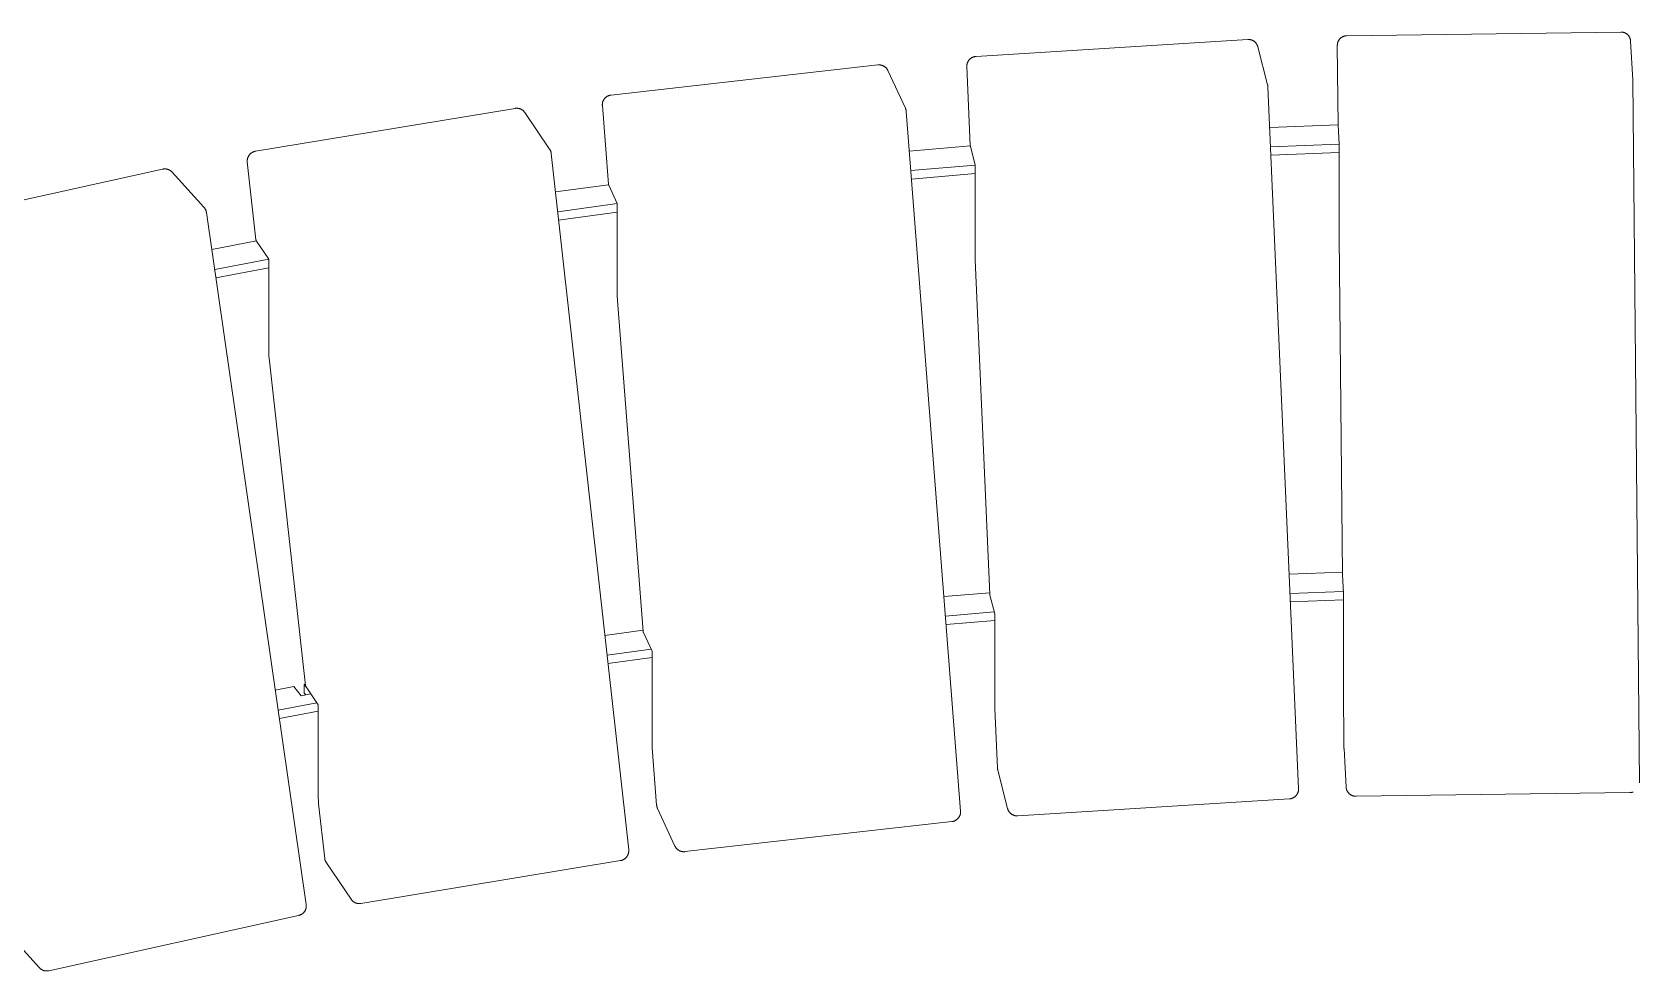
# Model space of a CAD drawing. Header units: inches. Extents: x -11 to 189, y -7 to 133.
# Drawn here: x 132.21 to 151.31, y 62.11 to 73.32 of the extents above; entities that cross this region are included whole.
import ezdxf

# ---------------------------------------------------------------- set-up
doc = ezdxf.new("R2010")
doc.units = ezdxf.units.IN
doc.layers.add('ZANO_R', color=7, linetype='Continuous', lineweight=0)

msp = doc.modelspace()

# ---------------------------------------------------------------- linework, layer by layer
at = {"layer": 'ZANO_R'}
for p, q in [((143.47206, 73.02621), (146.71259, 73.22868)), ((146.71259, 73.22868), (146.71662, 73.22886)), ((146.71662, 73.22886), (146.72065, 73.2289)), ((146.72065, 73.2289), (146.72468, 73.2288)), ((146.72468, 73.2288), (146.7287, 73.22857)), ((146.7287, 73.22857), (146.73272, 73.22819)), ((146.73272, 73.22819), (146.73671, 73.22768)), ((146.73671, 73.22768), (146.74069, 73.22703)), ((146.74069, 73.22703), (146.74464, 73.22624)), ((146.74464, 73.22624), (146.74857, 73.22532)), ((146.74857, 73.22532), (146.75245, 73.22426)), ((146.75245, 73.22426), (146.7563, 73.22307)), ((146.7563, 73.22307), (146.76011, 73.22174)), ((146.76011, 73.22174), (146.76387, 73.22029)), ((146.76387, 73.22029), (146.76757, 73.2187)), ((146.76757, 73.2187), (146.77122, 73.21699)), ((146.77122, 73.21699), (146.77481, 73.21516)), ((146.77481, 73.21516), (146.77833, 73.2132)), ((146.77833, 73.2132), (146.78179, 73.21112)), ((146.78179, 73.21112), (146.78516, 73.20892)), ((146.78516, 73.20892), (146.78846, 73.20661)), ((146.78846, 73.20661), (146.79168, 73.20418)), ((146.79168, 73.20418), (146.79481, 73.20164)), ((146.79481, 73.20164), (146.79786, 73.199)), ((146.79786, 73.199), (146.80081, 73.19626)), ((146.80081, 73.19626), (146.80366, 73.19341)), ((146.80366, 73.19341), (146.80642, 73.19047)), ((146.80642, 73.19047), (146.80907, 73.18743)), ((146.80907, 73.18743), (146.81161, 73.18431)), ((146.81161, 73.18431), (146.81404, 73.18109)), ((146.81404, 73.18109), (146.81637, 73.1778)), ((146.81637, 73.1778), (146.81857, 73.17443)), ((146.81857, 73.17443), (146.82066, 73.17098)), ((146.82066, 73.17098), (146.82263, 73.16746)), ((146.82263, 73.16746), (146.82448, 73.16388)), ((146.82448, 73.16388), (146.8262, 73.16024)), ((146.8262, 73.16024), (146.82779, 73.15654)), ((146.82779, 73.15654), (146.82926, 73.15278)), ((146.82926, 73.15278), (146.83059, 73.14898)), ((146.83059, 73.14898), (146.8318, 73.14513)), ((146.8318, 73.14513), (146.83286, 73.14125)), ((146.83286, 73.14125), (146.94983, 72.68549)), ((147.78124, 73.15578), (147.78127, 73.15984)), ((147.79023, 72.20811), (147.78124, 73.15578)), ((147.78127, 73.15984), (147.78145, 73.1639)), ((147.78145, 73.1639), (147.78176, 73.16795)), ((147.78176, 73.16795), (147.78222, 73.17199)), ((147.78222, 73.17199), (147.78281, 73.176)), ((147.78281, 73.176), (147.78355, 73.18)), ((147.78355, 73.18), (147.78442, 73.18396)), ((147.78442, 73.18396), (147.78543, 73.1879)), ((147.78543, 73.1879), (147.78658, 73.19179)), ((147.78658, 73.19179), (147.78786, 73.19565)), ((147.78786, 73.19565), (147.78928, 73.19945)), ((147.78928, 73.19945), (147.79083, 73.20321)), ((147.79083, 73.20321), (147.7925, 73.20691)), ((147.7925, 73.20691), (147.79431, 73.21055)), ((147.79431, 73.21055), (147.79624, 73.21412)), ((147.79624, 73.21412), (147.79829, 73.21762)), ((147.79829, 73.21762), (147.80047, 73.22105)), ((147.80047, 73.22105), (147.80276, 73.22441)), ((147.80276, 73.22441), (147.80517, 73.22768)), ((147.80517, 73.22768), (147.80769, 73.23086)), ((147.80769, 73.23086), (147.81032, 73.23396)), ((147.81032, 73.23396), (147.81306, 73.23696)), ((147.81306, 73.23696), (147.81589, 73.23986)), ((147.81589, 73.23986), (147.81883, 73.24267)), ((147.81883, 73.24267), (147.82187, 73.24537)), ((147.82187, 73.24537), (147.82499, 73.24796)), ((147.82499, 73.24796), (147.82821, 73.25044)), ((147.82821, 73.25044), (147.83151, 73.25281)), ((147.83151, 73.25281), (147.83488, 73.25507)), ((147.83488, 73.25507), (147.83834, 73.2572)), ((147.83834, 73.2572), (147.84187, 73.25921)), ((147.84187, 73.25921), (147.84546, 73.2611)), ((147.84546, 73.2611), (147.84912, 73.26286)), ((147.84912, 73.26286), (147.85284, 73.2645)), ((147.85284, 73.2645), (147.85662, 73.266)), ((147.85662, 73.266), (147.86044, 73.26737)), ((147.86044, 73.26737), (147.86431, 73.26861)), ((147.86431, 73.26861), (147.86822, 73.26971)), ((147.86822, 73.26971), (147.87216, 73.27067)), ((147.87216, 73.27067), (147.87614, 73.2715)), ((147.87614, 73.2715), (147.88014, 73.27219)), ((147.88014, 73.27219), (147.88417, 73.27274)), ((147.88417, 73.27274), (147.88821, 73.27314)), ((147.88821, 73.27314), (147.89226, 73.27341)), ((147.89226, 73.27341), (147.89632, 73.27354)), ((147.89632, 73.27354), (151.16151, 73.31761)), ((151.16151, 73.31761), (151.16557, 73.31759)), ((151.16557, 73.31759), (151.16962, 73.31743)), ((151.16962, 73.31743), (151.17366, 73.31714)), ((151.17366, 73.31714), (151.17769, 73.3167)), ((151.17769, 73.3167), (151.1817, 73.31612)), ((151.1817, 73.31612), (151.18569, 73.31541)), ((151.18569, 73.31541), (151.18965, 73.31455)), ((151.18965, 73.31455), (151.19358, 73.31356)), ((151.19358, 73.31356), (151.19748, 73.31243)), ((151.19748, 73.31243), (151.20133, 73.31117)), ((151.20133, 73.31117), (151.20513, 73.30978)), ((151.20513, 73.30978), (151.20889, 73.30825)), ((151.20889, 73.30825), (151.21259, 73.30659)), ((151.21259, 73.30659), (151.21623, 73.30481)), ((151.21623, 73.30481), (151.2198, 73.3029)), ((151.2198, 73.3029), (151.22331, 73.30087)), ((151.22331, 73.30087), (151.22675, 73.29872)), ((151.22675, 73.29872), (151.2301, 73.29645)), ((151.2301, 73.29645), (151.23338, 73.29406)), ((151.23338, 73.29406), (151.23657, 73.29156)), ((151.23657, 73.29156), (151.23968, 73.28895)), ((151.23968, 73.28895), (151.24269, 73.28624)), ((151.24269, 73.28624), (151.2456, 73.28342)), ((151.2456, 73.28342), (151.24842, 73.28051)), ((151.24842, 73.28051), (151.25113, 73.27749)), ((151.25113, 73.27749), (151.25373, 73.27439)), ((151.25373, 73.27439), (151.25623, 73.2712)), ((151.25623, 73.2712), (151.25861, 73.26792)), ((151.25861, 73.26792), (151.26088, 73.26456)), ((151.26088, 73.26456), (151.26303, 73.26112)), ((151.26303, 73.26112), (151.26506, 73.25761)), ((151.26506, 73.25761), (151.26697, 73.25404)), ((151.26697, 73.25404), (151.26875, 73.2504)), ((151.26875, 73.2504), (151.2704, 73.2467)), ((151.2704, 73.2467), (151.27193, 73.24294)), ((151.27193, 73.24294), (151.27332, 73.23913)), ((151.27332, 73.23913), (151.27458, 73.23528)), ((151.27458, 73.23528), (151.27571, 73.23139)), ((151.27571, 73.23139), (151.2767, 73.22746)), ((151.2767, 73.22746), (151.27755, 73.22349)), ((151.27755, 73.22349), (151.27826, 73.2195)), ((151.27826, 73.2195), (151.27884, 73.21549)), ((151.27884, 73.21549), (151.27927, 73.21146)), ((151.27927, 73.21146), (151.27957, 73.20742)), ((151.27957, 73.20742), (151.30503, 72.74819)), ((143.3668, 72.94053), (143.36793, 72.9444)), ((143.36793, 72.9444), (143.36919, 72.94822)), ((143.36919, 72.94822), (143.37058, 72.95199)), ((143.37058, 72.95199), (143.3721, 72.95572)), ((143.3721, 72.95572), (143.37375, 72.95939)), ((143.37375, 72.95939), (143.37552, 72.963)), ((143.37552, 72.963), (143.37742, 72.96655)), ((143.37742, 72.96655), (143.37944, 72.97003)), ((143.37944, 72.97003), (143.38157, 72.97344)), ((143.38157, 72.97344), (143.38383, 72.97677)), ((143.38383, 72.97677), (143.38619, 72.98002)), ((143.38619, 72.98002), (143.38867, 72.98319)), ((143.38867, 72.98319), (143.39126, 72.98628)), ((143.39126, 72.98628), (143.39395, 72.98927)), ((143.39395, 72.98927), (143.39674, 72.99216)), ((143.39674, 72.99216), (143.39963, 72.99496)), ((143.39963, 72.99496), (143.40261, 72.99766)), ((143.40261, 72.99766), (143.40569, 73.00025)), ((143.40569, 73.00025), (143.40885, 73.00274)), ((143.40885, 73.00274), (143.4121, 73.00511)), ((143.4121, 73.00511), (143.41543, 73.00738)), ((143.41543, 73.00738), (143.41883, 73.00952)), ((143.41883, 73.00952), (143.42231, 73.01155)), ((143.42231, 73.01155), (143.42585, 73.01345)), ((143.42585, 73.01345), (143.42946, 73.01524)), ((143.42946, 73.01524), (143.43312, 73.01689)), ((143.43312, 73.01689), (143.43684, 73.01842)), ((143.43684, 73.01842), (143.44061, 73.01982)), ((143.44061, 73.01982), (143.44443, 73.02109)), ((143.44443, 73.02109), (143.44829, 73.02223)), ((143.44829, 73.02223), (143.45219, 73.02323)), ((143.45219, 73.02323), (143.45612, 73.0241)), ((143.45612, 73.0241), (143.46007, 73.02484)), ((143.46007, 73.02484), (143.46405, 73.02543)), ((143.46405, 73.02543), (143.46805, 73.02589)), ((143.46805, 73.02589), (143.47206, 73.02621)), ((139.11848, 72.56516), (142.30287, 72.92405)), ((142.30287, 72.92405), (142.3069, 72.92444)), ((142.3069, 72.92444), (142.31095, 72.92468)), ((142.31095, 72.92468), (142.31499, 72.92478)), ((142.31499, 72.92478), (142.31904, 72.92475)), ((142.31904, 72.92475), (142.32309, 72.92457)), ((142.32309, 72.92457), (142.32712, 72.92425)), ((142.32712, 72.92425), (142.33114, 72.92379)), ((142.33114, 72.92379), (142.33515, 72.9232)), ((142.33515, 72.9232), (142.33913, 72.92246)), ((142.33913, 72.92246), (142.34308, 72.92159)), ((142.34308, 72.92159), (142.347, 72.92058)), ((142.347, 72.92058), (142.35089, 72.91943)), ((142.35089, 72.91943), (142.35473, 72.91815)), ((142.35473, 72.91815), (142.35852, 72.91674)), ((142.35852, 72.91674), (142.36227, 72.91519)), ((142.36227, 72.91519), (142.36595, 72.91352)), ((142.36595, 72.91352), (142.36958, 72.91172)), ((142.36958, 72.91172), (142.37314, 72.9098)), ((142.37314, 72.9098), (142.37664, 72.90775)), ((142.37664, 72.90775), (142.38006, 72.90559)), ((142.38006, 72.90559), (142.3834, 72.9033)), ((142.3834, 72.9033), (142.38666, 72.90091)), ((142.38666, 72.90091), (142.38984, 72.8984)), ((142.38984, 72.8984), (142.39293, 72.89578)), ((142.39293, 72.89578), (142.39592, 72.89305)), ((142.39592, 72.89305), (142.39882, 72.89023)), ((142.39882, 72.89023), (142.40162, 72.8873)), ((142.40162, 72.8873), (142.40431, 72.88428)), ((142.40431, 72.88428), (142.4069, 72.88117)), ((142.4069, 72.88117), (142.40938, 72.87797)), ((142.40938, 72.87797), (142.41175, 72.87468)), ((142.41175, 72.87468), (142.414, 72.87132)), ((142.414, 72.87132), (142.41613, 72.86788)), ((142.41613, 72.86788), (142.41815, 72.86436)), ((142.41815, 72.86436), (142.42004, 72.86078)), ((142.42004, 72.86078), (142.4218, 72.85714)), ((142.4218, 72.85714), (142.62914, 72.40928)), ((143.36268, 72.90872), (143.36271, 72.91274)), ((143.36279, 72.90469), (143.36268, 72.90872)), ((143.36271, 72.91274), (143.36288, 72.91676)), ((143.40392, 71.96187), (143.36279, 72.90469)), ((143.36288, 72.91676), (143.36319, 72.92077)), ((143.36319, 72.92077), (143.36364, 72.92477)), ((143.36364, 72.92477), (143.36423, 72.92875)), ((143.36423, 72.92875), (143.36495, 72.93271)), ((143.36495, 72.93271), (143.36581, 72.93664)), ((143.36581, 72.93664), (143.3668, 72.94053)), ((139.09142, 72.55877), (139.09518, 72.56008)), ((139.09518, 72.56008), (139.09898, 72.56125)), ((139.09898, 72.56125), (139.10282, 72.5623)), ((139.10282, 72.5623), (139.1067, 72.56321)), ((139.1067, 72.56321), (139.1106, 72.564)), ((139.1106, 72.564), (139.11453, 72.56464)), ((139.11453, 72.56464), (139.11848, 72.56516)), ((146.94983, 72.68549), (146.95077, 72.68156)), ((146.95077, 72.68156), (146.95157, 72.6776)), ((146.95157, 72.6776), (146.95223, 72.67362)), ((146.95223, 72.67362), (146.95275, 72.66962)), ((146.95275, 72.66962), (146.95314, 72.6656)), ((146.95314, 72.6656), (146.95338, 72.66157)), ((146.95338, 72.66157), (147.31865, 64.29007)), ((151.30503, 72.74819), (151.30514, 72.74552)), ((151.30514, 72.74552), (151.3052, 72.74284)), ((151.3052, 72.74284), (151.38471, 64.36051)), ((134.87775, 71.89482), (137.97507, 72.40666)), ((137.97507, 72.40666), (137.97905, 72.40725)), ((137.97905, 72.40725), (137.98304, 72.4077)), ((137.98304, 72.4077), (137.98706, 72.40801)), ((137.98706, 72.40801), (137.99108, 72.40818)), ((137.99108, 72.40818), (137.9951, 72.40822)), ((137.9951, 72.40822), (137.99912, 72.40811)), ((137.99912, 72.40811), (138.00314, 72.40787)), ((138.00314, 72.40787), (138.00714, 72.40749)), ((138.00714, 72.40749), (138.01113, 72.40697)), ((138.01113, 72.40697), (138.0151, 72.40631)), ((138.0151, 72.40631), (138.01905, 72.40552)), ((138.01905, 72.40552), (138.02296, 72.40459)), ((138.02296, 72.40459), (138.02684, 72.40353)), ((138.02684, 72.40353), (138.03068, 72.40233)), ((138.03068, 72.40233), (138.03448, 72.40101)), ((138.03448, 72.40101), (138.03823, 72.39955)), ((138.03823, 72.39955), (138.04193, 72.39796)), ((138.04193, 72.39796), (138.04557, 72.39625)), ((138.04557, 72.39625), (138.04915, 72.39441)), ((138.04915, 72.39441), (138.05266, 72.39245)), ((138.05266, 72.39245), (138.05611, 72.39037)), ((138.05611, 72.39037), (138.05948, 72.38817)), ((138.05948, 72.38817), (138.06277, 72.38586)), ((138.06277, 72.38586), (138.06598, 72.38344)), ((138.06598, 72.38344), (138.06911, 72.3809)), ((138.06911, 72.3809), (138.07214, 72.37826)), ((138.07214, 72.37826), (138.07508, 72.37552)), ((138.07508, 72.37552), (138.07793, 72.37268)), ((138.07793, 72.37268), (138.08068, 72.36974)), ((138.08068, 72.36974), (138.08332, 72.3667)), ((139.01489, 72.44817), (139.01492, 72.45215)), ((139.015, 72.44419), (139.01489, 72.44817)), ((139.01492, 72.45215), (139.01509, 72.45613)), ((139.01524, 72.44021), (139.015, 72.44419)), ((139.01509, 72.45613), (139.01539, 72.4601)), ((139.08788, 71.50374), (139.01524, 72.44021)), ((139.01539, 72.4601), (139.01583, 72.46405)), ((139.01583, 72.46405), (139.01641, 72.46799)), ((139.01641, 72.46799), (139.01711, 72.47191)), ((139.01711, 72.47191), (139.01795, 72.4758)), ((139.01795, 72.4758), (139.01893, 72.47967)), ((139.01893, 72.47967), (139.02003, 72.48349)), ((139.02003, 72.48349), (139.02126, 72.48728)), ((139.02126, 72.48728), (139.02263, 72.49102)), ((139.02263, 72.49102), (139.02412, 72.49471)), ((139.02412, 72.49471), (139.02573, 72.49835)), ((139.02573, 72.49835), (139.02747, 72.50193)), ((139.02747, 72.50193), (139.02933, 72.50545)), ((139.02933, 72.50545), (139.03131, 72.50891)), ((139.03131, 72.50891), (139.0334, 72.51229)), ((139.0334, 72.51229), (139.03561, 72.51561)), ((139.03561, 72.51561), (139.03793, 72.51884)), ((139.03793, 72.51884), (139.04036, 72.522)), ((139.04036, 72.522), (139.0429, 72.52507)), ((139.0429, 72.52507), (139.04554, 72.52805)), ((139.04554, 72.52805), (139.04828, 72.53094)), ((139.04828, 72.53094), (139.05111, 72.53373)), ((139.05111, 72.53373), (139.05404, 72.53643)), ((139.05404, 72.53643), (139.05706, 72.53902)), ((139.05706, 72.53902), (139.06017, 72.54151)), ((139.06017, 72.54151), (139.06336, 72.54389)), ((139.06336, 72.54389), (139.06663, 72.54616)), ((139.06663, 72.54616), (139.06998, 72.54832)), ((139.06998, 72.54832), (139.0734, 72.55037)), ((139.0734, 72.55037), (139.07688, 72.55229)), ((139.07688, 72.55229), (139.08043, 72.5541)), ((139.08043, 72.5541), (139.08404, 72.55578)), ((139.08404, 72.55578), (139.0877, 72.55734)), ((139.0877, 72.55734), (139.09142, 72.55877)), ((142.62914, 72.40928), (142.63067, 72.40583)), ((142.63067, 72.40583), (142.63209, 72.40232)), ((142.63209, 72.40232), (142.6334, 72.39878)), ((142.6334, 72.39878), (142.63459, 72.39519)), ((142.63459, 72.39519), (142.63566, 72.39157)), ((142.63566, 72.39157), (142.63661, 72.38792)), ((142.63661, 72.38792), (142.63745, 72.38424)), ((142.63745, 72.38424), (142.63816, 72.38053)), ((142.63816, 72.38053), (142.63876, 72.3768)), ((142.63876, 72.3768), (142.63924, 72.37305)), ((142.63924, 72.37305), (142.63959, 72.36929)), ((142.63959, 72.36929), (143.28706, 64.02245)), ((138.08332, 72.3667), (138.08586, 72.36358)), ((138.08586, 72.36358), (138.08829, 72.36037)), ((138.08829, 72.36037), (138.09061, 72.35708)), ((138.09061, 72.35708), (138.3863, 71.92147)), ((146.9744, 72.18004), (147.79021, 72.2105)), ((147.79023, 72.20811), (147.79028, 72.20663)), ((147.80283, 71.98017), (147.79028, 72.20663)), ((146.97915, 72.07107), (146.97947, 72.07047)), ((146.97947, 72.07047), (146.97977, 72.06986)), ((146.97977, 72.06986), (146.98004, 72.06924)), ((146.98017, 72.05427), (146.97991, 72.05367)), ((146.98004, 72.06924), (146.9803, 72.06861)), ((146.9804, 72.05488), (146.98017, 72.05427)), ((146.9803, 72.06861), (146.98053, 72.06797)), ((146.98062, 72.05549), (146.9804, 72.05488)), ((146.98053, 72.06797), (146.98074, 72.06732)), ((146.98081, 72.05612), (146.98062, 72.05549)), ((146.98074, 72.06732), (146.98093, 72.06667)), ((146.98099, 72.05675), (146.98081, 72.05612)), ((146.98093, 72.06667), (146.9811, 72.06601)), ((146.98114, 72.05738), (146.98099, 72.05675)), ((146.9811, 72.06601), (146.98124, 72.06534)), ((146.98128, 72.05802), (146.98114, 72.05738)), ((146.98124, 72.06534), (146.98136, 72.06467)), ((146.98139, 72.05866), (146.98128, 72.05802)), ((146.98136, 72.06467), (146.98146, 72.064)), ((146.98148, 72.05931), (146.98139, 72.05866)), ((146.98146, 72.064), (146.98153, 72.06332)), ((146.98155, 72.05996), (146.98148, 72.05931)), ((146.98153, 72.06332), (146.98159, 72.06265)), ((146.9816, 72.06061), (146.98155, 72.05996)), ((146.98159, 72.06265), (146.98161, 72.06197)), ((146.98162, 72.06129), (146.9816, 72.06061)), ((146.98161, 72.06197), (146.98162, 72.06129)), ((134.78111, 71.79494), (134.78171, 71.79892)), ((134.78171, 71.79892), (134.78244, 71.80288)), ((134.78244, 71.80288), (134.7833, 71.80681)), ((134.7833, 71.80681), (134.7843, 71.8107)), ((134.7843, 71.8107), (134.78544, 71.81456)), ((134.78544, 71.81456), (134.78671, 71.81838)), ((134.78671, 71.81838), (134.78811, 71.82215)), ((134.78811, 71.82215), (134.78963, 71.82588)), ((134.78963, 71.82588), (134.79129, 71.82954)), ((134.79129, 71.82954), (134.79307, 71.83315)), ((134.79307, 71.83315), (134.79497, 71.8367)), ((134.79497, 71.8367), (134.797, 71.84017)), ((134.797, 71.84017), (134.79914, 71.84358)), ((134.79914, 71.84358), (134.8014, 71.84691)), ((134.8014, 71.84691), (134.80378, 71.85016)), ((134.80378, 71.85016), (134.80626, 71.85332)), ((134.80626, 71.85332), (134.80885, 71.8564)), ((134.80885, 71.8564), (134.81155, 71.85939)), ((134.81155, 71.85939), (134.81435, 71.86228)), ((134.81435, 71.86228), (134.81724, 71.86507)), ((134.81724, 71.86507), (134.82023, 71.86776)), ((134.82023, 71.86776), (134.82332, 71.87035)), ((134.82332, 71.87035), (134.82648, 71.87283)), ((134.82648, 71.87283), (134.82974, 71.8752)), ((134.82974, 71.8752), (134.83307, 71.87745)), ((134.83307, 71.87745), (134.83648, 71.87959)), ((134.83648, 71.87959), (134.83996, 71.88161)), ((134.83996, 71.88161), (134.8435, 71.88351)), ((134.8435, 71.88351), (134.84712, 71.88529)), ((134.84712, 71.88529), (134.85079, 71.88694)), ((134.85079, 71.88694), (134.85451, 71.88846)), ((134.85451, 71.88846), (134.85828, 71.88985)), ((134.85828, 71.88985), (134.86211, 71.89111)), ((134.86211, 71.89111), (134.86597, 71.89224)), ((134.86597, 71.89224), (134.86987, 71.89324)), ((134.86987, 71.89324), (134.8738, 71.8941)), ((134.8738, 71.8941), (134.87775, 71.89482)), ((138.38631, 71.92147), (138.38852, 71.91808)), ((138.38852, 71.91808), (138.39062, 71.91462)), ((138.39062, 71.91462), (138.39259, 71.91109)), ((138.39259, 71.91109), (138.39444, 71.90749)), ((138.39444, 71.90749), (138.39616, 71.90383)), ((138.39616, 71.90383), (138.39776, 71.90011)), ((138.39776, 71.90011), (138.39923, 71.89634)), ((138.39923, 71.89634), (138.40056, 71.89252)), ((138.40056, 71.89252), (138.40176, 71.88865)), ((138.40176, 71.88865), (138.40283, 71.88475)), ((138.40283, 71.88475), (138.40376, 71.88081)), ((138.40376, 71.88081), (138.40456, 71.87684)), ((138.40456, 71.87684), (138.40521, 71.87285)), ((138.40521, 71.87285), (138.40573, 71.86884)), ((138.40573, 71.86884), (139.32912, 63.56024)), ((142.67629, 71.89609), (143.40418, 71.95895)), ((143.40392, 71.96187), (143.40399, 71.96073)), ((143.40399, 71.96073), (143.4041, 71.95959)), ((143.4041, 71.95959), (143.40425, 71.95845)), ((143.40425, 71.95845), (143.40444, 71.95732)), ((143.40444, 71.95732), (143.40467, 71.9562)), ((143.40467, 71.9562), (143.40494, 71.95509)), ((143.46262, 71.73034), (143.40494, 71.95509)), ((146.98446, 71.94939), (147.80283, 71.98017)), ((147.80283, 71.8787), (146.98888, 71.84811)), ((147.80283, 70.88293), (147.80283, 71.98017)), ((130.79095, 71.02167), (133.77108, 71.68147)), ((133.77108, 71.68147), (133.77496, 71.68226)), ((133.77496, 71.68226), (133.77886, 71.68292)), ((133.77886, 71.68292), (133.78278, 71.68344)), ((133.78278, 71.68344), (133.78671, 71.68383)), ((133.78671, 71.68383), (133.79065, 71.68409)), ((133.79065, 71.68409), (133.79461, 71.68422)), ((133.79461, 71.68422), (133.79856, 71.68421)), ((133.79856, 71.68421), (133.80251, 71.68406)), ((133.80251, 71.68406), (133.80646, 71.68379)), ((133.80646, 71.68379), (133.81039, 71.68338)), ((133.81039, 71.68338), (133.8143, 71.68283)), ((133.8143, 71.68283), (133.8182, 71.68216)), ((133.8182, 71.68216), (133.82207, 71.68135)), ((133.82207, 71.68135), (133.82591, 71.68041)), ((133.82591, 71.68041), (133.82972, 71.67934)), ((133.82972, 71.67934), (133.83348, 71.67815)), ((133.83348, 71.67815), (133.83721, 71.67682)), ((133.83721, 71.67682), (133.84089, 71.67537)), ((133.84089, 71.67537), (133.84452, 71.6738)), ((133.84452, 71.6738), (133.84809, 71.67211)), ((133.84809, 71.67211), (133.8516, 71.67029)), ((133.8516, 71.67029), (133.85505, 71.66836)), ((133.85505, 71.66836), (133.85843, 71.66631)), ((133.85843, 71.66631), (133.86174, 71.66415)), ((133.86174, 71.66415), (133.86498, 71.66187)), ((133.86498, 71.66187), (133.86813, 71.65949)), ((133.86813, 71.65949), (133.87121, 71.65701)), ((133.87121, 71.65701), (133.87419, 71.65442)), ((133.87419, 71.65442), (133.87709, 71.65173)), ((133.87709, 71.65173), (133.8799, 71.64894)), ((133.8799, 71.64894), (133.88261, 71.64606)), ((133.88261, 71.64606), (134.26379, 71.22693)), ((134.78012, 71.77889), (134.78016, 71.78291)), ((134.78022, 71.77487), (134.78012, 71.77889)), ((134.78016, 71.78291), (134.78034, 71.78693)), ((134.78046, 71.77085), (134.78022, 71.77487)), ((134.78034, 71.78693), (134.78066, 71.79094)), ((134.78083, 71.76684), (134.78046, 71.77085)), ((134.78066, 71.79094), (134.78111, 71.79494)), ((134.88404, 70.83816), (134.78083, 71.76684)), ((142.69433, 71.66361), (143.46262, 71.73034)), ((143.46262, 71.62887), (142.70214, 71.56286)), ((143.46262, 70.6331), (143.46262, 71.73034)), ((138.45685, 71.40883), (139.08957, 71.49555)), ((139.08788, 71.50374), (139.08799, 71.50261)), ((139.08799, 71.50261), (139.08814, 71.50149)), ((139.08814, 71.50149), (139.08833, 71.50037)), ((139.08833, 71.50037), (139.08855, 71.49926)), ((139.08855, 71.49926), (139.08881, 71.49815)), ((139.08881, 71.49815), (139.0891, 71.49705)), ((139.0891, 71.49705), (139.08943, 71.49597)), ((139.08943, 71.49597), (139.0898, 71.49489)), ((139.0898, 71.49489), (139.09019, 71.49383)), ((139.09019, 71.49383), (139.09063, 71.49278)), ((139.09063, 71.49278), (139.0911, 71.49175)), ((139.19334, 71.27089), (139.0911, 71.49175)), ((134.26379, 71.22693), (134.26634, 71.22403)), ((134.26634, 71.22403), (134.26878, 71.22106)), ((138.48306, 71.17301), (139.19334, 71.27089)), ((139.19334, 70.17365), (139.19334, 71.27086)), ((134.26878, 71.22106), (134.27113, 71.218)), ((134.27113, 71.218), (134.27338, 71.21487)), ((134.27338, 71.21487), (134.27552, 71.21166)), ((134.27552, 71.21166), (134.27756, 71.20839)), ((134.27756, 71.20839), (134.27949, 71.20505)), ((134.27949, 71.20505), (134.2813, 71.20165)), ((134.2813, 71.20165), (134.283, 71.19819)), ((134.283, 71.19819), (134.28459, 71.19468)), ((134.28459, 71.19468), (134.28606, 71.19111)), ((134.28606, 71.19111), (134.28741, 71.1875)), ((134.28741, 71.1875), (134.28864, 71.18385)), ((134.28864, 71.18385), (134.28975, 71.18016)), ((134.28975, 71.18016), (134.29073, 71.17643)), ((134.29073, 71.17643), (134.2916, 71.17267)), ((134.2916, 71.17267), (134.29234, 71.16889)), ((134.29234, 71.16889), (134.29295, 71.16508)), ((134.29295, 71.16508), (135.48328, 62.90795)), ((139.19334, 71.16942), (138.49416, 71.07312)), ((147.80283, 70.88293), (147.80287, 70.87577)), ((147.84109, 66.84556), (147.80287, 70.87577)), ((134.35661, 70.72347), (134.88839, 70.82482)), ((134.88404, 70.83816), (134.88423, 70.83685)), ((134.88423, 70.83685), (134.88447, 70.83555)), ((134.88447, 70.83555), (134.88475, 70.83427)), ((134.88475, 70.83427), (134.88507, 70.83299)), ((134.88507, 70.83299), (134.88544, 70.83172)), ((134.88544, 70.83172), (134.88585, 70.83047)), ((134.88585, 70.83047), (134.88631, 70.82923)), ((134.88631, 70.82923), (134.88681, 70.82801)), ((134.88681, 70.82801), (134.88735, 70.8268)), ((134.88735, 70.8268), (134.88793, 70.82562)), ((134.88793, 70.82562), (134.88855, 70.82446)), ((134.88855, 70.82446), (134.88922, 70.82332)), ((134.88922, 70.82332), (134.88992, 70.8222)), ((134.88992, 70.8222), (134.89066, 70.82111)), ((135.03648, 70.60629), (134.89066, 70.82111)), ((134.39133, 70.48266), (135.03648, 70.60629)), ((135.03648, 70.50482), (134.40555, 70.38397)), ((135.03648, 69.50905), (135.03648, 70.60627)), ((143.46262, 70.6331), (143.4628, 70.61667)), ((143.4628, 70.61667), (143.46333, 70.60025)), ((143.6376, 66.60625), (143.46333, 70.60025)), ((139.19334, 70.17365), (139.19358, 70.15427)), ((139.19358, 70.15427), (139.19432, 70.1349)), ((139.19432, 70.1349), (139.19556, 70.11555)), ((139.5021, 66.1639), (139.19556, 70.11555)), ((135.03648, 69.50905), (135.03674, 69.48836)), ((135.03674, 69.48836), (135.03757, 69.46769)), ((135.03757, 69.46769), (135.03897, 69.44704)), ((135.03897, 69.44704), (135.04093, 69.42645)), ((135.47477, 65.52278), (135.04093, 69.42645)), ((147.20699, 66.84924), (147.84084, 66.87287)), ((147.84109, 66.84556), (147.84114, 66.84408)), ((147.8537, 66.61762), (147.84114, 66.84408)), ((147.21705, 66.61862), (147.85232, 66.64249)), ((143.08858, 66.58118), (143.63663, 66.62844)), ((143.6376, 66.60625), (143.63767, 66.60511)), ((143.63767, 66.60511), (143.63778, 66.60397)), ((143.63778, 66.60397), (143.63793, 66.60283)), ((143.63793, 66.60283), (143.63812, 66.6017)), ((143.63812, 66.6017), (143.63835, 66.60058)), ((143.63835, 66.60058), (143.63861, 66.59947)), ((143.6963, 66.37472), (143.63861, 66.59947)), ((147.22147, 66.51733), (147.8537, 66.54106)), ((147.8537, 65.52038), (147.8537, 66.61762)), ((143.1066, 66.34878), (143.68996, 66.3994)), ((143.11442, 66.24801), (143.6963, 66.29845)), ((143.6963, 65.27748), (143.6963, 66.37472)), ((139.04478, 66.11866), (139.50076, 66.18107)), ((139.5021, 66.1639), (139.50221, 66.16277)), ((139.50221, 66.16277), (139.50236, 66.16164)), ((139.50236, 66.16164), (139.50254, 66.16052)), ((139.50254, 66.16052), (139.50277, 66.15941)), ((139.50277, 66.15941), (139.50302, 66.15831)), ((139.50302, 66.15831), (139.50332, 66.15721)), ((139.50332, 66.15721), (139.50365, 66.15612)), ((139.50365, 66.15612), (139.50401, 66.15505)), ((139.50401, 66.15505), (139.50441, 66.15399)), ((139.50441, 66.15399), (139.50484, 66.15294)), ((139.50484, 66.15294), (139.50531, 66.1519)), ((139.60756, 65.93105), (139.50531, 66.1519)), ((139.07098, 65.88296), (139.59633, 65.9553)), ((139.60756, 64.8338), (139.60756, 65.93105)), ((139.08208, 65.78305), (139.60756, 65.85533)), ((135.11442, 65.46666), (135.33683, 65.5092)), ((135.42283, 65.39833), (135.33683, 65.5092)), ((135.4594, 65.53234), (135.47342, 65.53498)), ((135.4594, 65.43088), (135.4594, 65.53234)), ((135.4594, 65.53234), (135.49089, 65.49174)), ((135.47477, 65.52278), (135.47496, 65.52148)), ((135.47496, 65.52148), (135.4752, 65.52018)), ((135.4752, 65.52018), (135.47548, 65.51889)), ((135.47548, 65.51889), (135.4758, 65.51761)), ((135.4758, 65.51761), (135.47617, 65.51634)), ((135.47617, 65.51634), (135.47658, 65.51509)), ((135.47658, 65.51509), (135.47704, 65.51385)), ((135.47704, 65.51385), (135.47754, 65.51263)), ((135.47754, 65.51263), (135.47808, 65.51143)), ((135.47808, 65.51143), (135.47866, 65.51024)), ((135.47866, 65.51024), (135.47929, 65.50908)), ((135.47929, 65.50908), (135.47995, 65.50794)), ((135.47995, 65.50794), (135.48065, 65.50682)), ((135.48065, 65.50682), (135.48139, 65.50573)), ((135.62721, 65.29092), (135.48139, 65.50573)), ((147.8537, 65.52038), (147.85373, 65.51323)), ((147.86075, 64.77345), (147.85373, 65.51323)), ((135.14911, 65.22602), (135.6112, 65.3145)), ((135.53936, 65.42033), (135.42283, 65.39833)), ((135.4594, 65.43088), (135.47675, 65.40851)), ((135.16334, 65.12732), (135.62721, 65.21604)), ((135.62721, 64.19367), (135.62721, 65.29092)), ((143.6963, 65.27748), (143.69647, 65.26105)), ((143.69647, 65.26105), (143.69701, 65.24463)), ((143.72805, 64.53319), (143.69701, 65.24463)), ((139.60756, 64.8338), (139.6078, 64.81442)), ((139.6078, 64.81442), (139.60854, 64.79505)), ((139.60854, 64.79505), (139.60978, 64.7757)), ((139.66271, 64.09337), (139.60978, 64.7757)), ((147.8608, 64.77078), (147.86075, 64.77345)), ((147.86092, 64.7681), (147.8608, 64.77078)), ((147.88638, 64.30887), (147.86092, 64.7681)), ((143.7283, 64.52916), (143.72805, 64.53319)), ((143.72868, 64.52515), (143.7283, 64.52916)), ((143.7292, 64.52114), (143.72868, 64.52515)), ((143.72987, 64.51716), (143.7292, 64.52114)), ((143.73067, 64.5132), (143.72987, 64.51716)), ((143.7316, 64.50928), (143.73067, 64.5132)), ((143.84857, 64.05352), (143.7316, 64.50928)), ((135.62721, 64.19367), (135.62747, 64.17298)), ((135.62747, 64.17298), (135.6283, 64.15231)), ((147.20938, 64.16856), (143.96884, 63.96609)), ((147.21339, 64.16888), (147.20938, 64.16856)), ((147.21738, 64.16934), (147.21339, 64.16888)), ((147.22136, 64.16993), (147.21738, 64.16934)), ((147.22532, 64.17066), (147.22136, 64.16993)), ((147.22925, 64.17153), (147.22532, 64.17066)), ((147.23314, 64.17254), (147.22925, 64.17153)), ((147.237, 64.17367), (147.23314, 64.17254)), ((147.24082, 64.17494), (147.237, 64.17367)), ((147.24459, 64.17634), (147.24082, 64.17494)), ((147.24831, 64.17787), (147.24459, 64.17634)), ((147.25198, 64.17953), (147.24831, 64.17787)), ((147.25559, 64.18131), (147.25198, 64.17953)), ((147.25913, 64.18322), (147.25559, 64.18131)), ((147.2626, 64.18524), (147.25913, 64.18322)), ((147.26601, 64.18739), (147.2626, 64.18524)), ((147.26933, 64.18965), (147.26601, 64.18739)), ((147.27258, 64.19203), (147.26933, 64.18965)), ((147.27575, 64.19451), (147.27258, 64.19203)), ((147.27882, 64.19711), (147.27575, 64.19451)), ((147.28181, 64.1998), (147.27882, 64.19711)), ((147.2847, 64.2026), (147.28181, 64.1998)), ((147.28749, 64.2055), (147.2847, 64.2026)), ((147.29018, 64.20849), (147.28749, 64.2055)), ((147.29276, 64.21157), (147.29018, 64.20849)), ((147.29524, 64.21474), (147.29276, 64.21157)), ((147.29761, 64.218), (147.29524, 64.21474)), ((147.29986, 64.22133), (147.29761, 64.218)), ((147.302, 64.22474), (147.29986, 64.22133)), ((147.30402, 64.22822), (147.302, 64.22474)), ((147.30591, 64.23177), (147.30402, 64.22822)), ((147.30769, 64.23538), (147.30591, 64.23177)), ((147.30933, 64.23905), (147.30769, 64.23538)), ((147.31085, 64.24277), (147.30933, 64.23905)), ((147.31225, 64.24655), (147.31085, 64.24277)), ((147.31351, 64.25037), (147.31225, 64.24655)), ((147.31463, 64.25423), (147.31351, 64.25037)), ((147.31563, 64.25813), (147.31463, 64.25423)), ((147.31648, 64.26206), (147.31563, 64.25813)), ((147.31721, 64.26602), (147.31648, 64.26206)), ((147.31779, 64.27), (147.31721, 64.26602)), ((147.31824, 64.274), (147.31779, 64.27)), ((147.31855, 64.27801), (147.31824, 64.274)), ((147.31872, 64.28203), (147.31855, 64.27801)), ((147.31865, 64.29007), (147.31876, 64.28605)), ((147.31876, 64.28605), (147.31872, 64.28203)), ((147.88668, 64.30483), (147.88638, 64.30887)), ((147.88711, 64.3008), (147.88668, 64.30483)), ((147.88769, 64.29679), (147.88711, 64.3008)), ((147.8884, 64.2928), (147.88769, 64.29679)), ((147.88925, 64.28884), (147.8884, 64.2928)), ((147.89024, 64.28491), (147.88925, 64.28884)), ((147.89137, 64.28101), (147.89024, 64.28491)), ((147.89263, 64.27716), (147.89137, 64.28101)), ((147.89402, 64.27335), (147.89263, 64.27716)), ((147.89554, 64.2696), (147.89402, 64.27335)), ((147.8972, 64.2659), (147.89554, 64.2696)), ((147.89898, 64.26225), (147.8972, 64.2659)), ((147.90089, 64.25868), (147.89898, 64.26225)), ((147.90292, 64.25517), (147.90089, 64.25868)), ((147.90507, 64.25173), (147.90292, 64.25517)), ((147.90733, 64.24837), (147.90507, 64.25173)), ((147.90972, 64.2451), (147.90733, 64.24837)), ((147.91221, 64.2419), (147.90972, 64.2451)), ((147.91482, 64.2388), (147.91221, 64.2419)), ((147.91753, 64.23578), (147.91482, 64.2388)), ((147.92035, 64.23287), (147.91753, 64.23578)), ((147.92326, 64.23005), (147.92035, 64.23287)), ((147.92627, 64.22734), (147.92326, 64.23005)), ((147.92938, 64.22473), (147.92627, 64.22734)), ((147.93257, 64.22223), (147.92938, 64.22473)), ((147.93585, 64.21985), (147.93257, 64.22223)), ((147.9392, 64.21758), (147.93585, 64.21985)), ((147.94264, 64.21542), (147.9392, 64.21758)), ((147.94614, 64.21339), (147.94264, 64.21542)), ((147.94972, 64.21148), (147.94614, 64.21339)), ((147.95336, 64.2097), (147.94972, 64.21148)), ((147.95706, 64.20804), (147.95336, 64.2097)), ((147.96082, 64.20652), (147.95706, 64.20804)), ((147.96462, 64.20512), (147.96082, 64.20652)), ((147.96847, 64.20386), (147.96462, 64.20512)), ((147.97237, 64.20273), (147.96847, 64.20386)), ((147.9763, 64.20174), (147.97237, 64.20273)), ((147.98026, 64.20089), (147.9763, 64.20174)), ((147.98425, 64.20017), (147.98026, 64.20089)), ((147.98826, 64.19959), (147.98425, 64.20017)), ((147.99229, 64.19916), (147.98826, 64.19959)), ((147.99633, 64.19886), (147.99229, 64.19916)), ((148.00038, 64.1987), (147.99633, 64.19886)), ((148.00444, 64.19869), (148.00038, 64.1987)), ((151.26963, 64.24276), (148.00444, 64.19869)), ((151.27369, 64.24288), (151.26963, 64.24276)), ((151.27774, 64.24315), (151.27369, 64.24288)), ((151.28178, 64.24356), (151.27774, 64.24315)), ((151.28581, 64.24411), (151.28178, 64.24356)), ((151.28981, 64.24479), (151.28581, 64.24411)), ((151.29379, 64.24562), (151.28981, 64.24479)), ((151.29773, 64.24658), (151.29379, 64.24562)), ((151.30164, 64.24769), (151.29773, 64.24658)), ((151.30551, 64.24892), (151.30164, 64.24769)), ((151.30933, 64.25029), (151.30551, 64.24892)), ((135.6283, 64.15231), (135.6297, 64.13167)), ((135.6297, 64.13167), (135.63167, 64.11107)), ((135.70422, 63.45824), (135.63167, 64.11107)), ((139.66306, 64.08961), (139.66271, 64.09337)), ((139.66354, 64.08586), (139.66306, 64.08961)), ((139.66413, 64.08213), (139.66354, 64.08586)), ((139.66485, 64.07842), (139.66413, 64.08213)), ((139.66568, 64.07474), (139.66485, 64.07842)), ((139.66664, 64.07108), (139.66568, 64.07474)), ((139.66771, 64.06746), (139.66664, 64.07108)), ((139.6689, 64.06388), (139.66771, 64.06746)), ((139.6702, 64.06033), (139.6689, 64.06388)), ((139.67162, 64.05683), (139.6702, 64.06033)), ((139.67315, 64.05338), (139.67162, 64.05683)), ((139.88049, 63.60552), (139.67315, 64.05338)), ((143.27818, 63.96795), (143.27657, 63.96431)), ((143.27967, 63.97164), (143.27818, 63.96795)), ((143.28103, 63.97538), (143.27967, 63.97164)), ((143.28227, 63.97917), (143.28103, 63.97538)), ((143.28337, 63.98299), (143.28227, 63.97917)), ((143.28434, 63.98685), (143.28337, 63.98299)), ((143.28518, 63.99075), (143.28434, 63.98685)), ((143.28589, 63.99466), (143.28518, 63.99075)), ((143.28646, 63.9986), (143.28589, 63.99466)), ((143.2869, 64.00256), (143.28646, 63.9986)), ((143.28721, 64.00653), (143.2869, 64.00256)), ((143.28706, 64.02245), (143.2873, 64.01847)), ((143.28737, 64.01051), (143.28721, 64.00653)), ((143.2873, 64.01847), (143.2874, 64.01449)), ((143.2874, 64.01449), (143.28737, 64.01051)), ((143.84964, 64.04963), (143.84857, 64.05352)), ((143.85084, 64.04579), (143.84964, 64.04963)), ((143.85218, 64.04198), (143.85084, 64.04579)), ((143.85364, 64.03823), (143.85218, 64.04198)), ((143.85524, 64.03453), (143.85364, 64.03823)), ((143.85696, 64.03088), (143.85524, 64.03453)), ((143.8588, 64.0273), (143.85696, 64.03088)), ((143.86077, 64.02379), (143.8588, 64.0273)), ((143.86286, 64.02034), (143.86077, 64.02379)), ((143.86507, 64.01697), (143.86286, 64.02034)), ((143.86739, 64.01367), (143.86507, 64.01697)), ((143.86983, 64.01046), (143.86739, 64.01367)), ((143.87237, 64.00733), (143.86983, 64.01046)), ((143.87502, 64.0043), (143.87237, 64.00733)), ((143.87777, 64.00136), (143.87502, 64.0043)), ((143.88063, 63.99851), (143.87777, 64.00136)), ((143.88358, 63.99576), (143.88063, 63.99851)), ((143.88662, 63.99312), (143.88358, 63.99576)), ((143.88975, 63.99059), (143.88662, 63.99312)), ((143.89297, 63.98816), (143.88975, 63.99059)), ((143.89627, 63.98585), (143.89297, 63.98816)), ((143.89965, 63.98365), (143.89627, 63.98585)), ((143.9031, 63.98157), (143.89965, 63.98365)), ((143.90662, 63.97961), (143.9031, 63.98157)), ((143.91021, 63.97777), (143.90662, 63.97961)), ((143.91386, 63.97606), (143.91021, 63.97777)), ((143.91757, 63.97448), (143.91386, 63.97606)), ((143.92132, 63.97302), (143.91757, 63.97448)), ((143.92513, 63.9717), (143.92132, 63.97302)), ((143.92898, 63.97051), (143.92513, 63.9717)), ((143.93287, 63.96945), (143.92898, 63.97051)), ((143.93679, 63.96852), (143.93287, 63.96945)), ((143.94074, 63.96774), (143.93679, 63.96852)), ((143.94472, 63.96708), (143.94074, 63.96774)), ((143.18382, 63.8975), (139.99942, 63.5386)), ((143.18777, 63.89801), (143.18382, 63.8975)), ((143.19169, 63.89866), (143.18777, 63.89801)), ((143.1956, 63.89944), (143.19169, 63.89866)), ((143.19947, 63.90036), (143.1956, 63.89944)), ((143.20332, 63.9014), (143.19947, 63.90036)), ((143.20712, 63.90258), (143.20332, 63.9014)), ((143.21088, 63.90389), (143.20712, 63.90258)), ((143.2146, 63.90532), (143.21088, 63.90389)), ((143.21826, 63.90688), (143.2146, 63.90532)), ((143.22187, 63.90856), (143.21826, 63.90688)), ((143.22542, 63.91037), (143.22187, 63.90856)), ((143.2289, 63.91229), (143.22542, 63.91037)), ((143.23232, 63.91434), (143.2289, 63.91229)), ((143.23566, 63.91649), (143.23232, 63.91434)), ((143.23893, 63.91877), (143.23566, 63.91649)), ((143.24212, 63.92115), (143.23893, 63.91877)), ((143.24523, 63.92364), (143.24212, 63.92115)), ((143.24825, 63.92623), (143.24523, 63.92364)), ((143.25118, 63.92893), (143.24825, 63.92623)), ((143.25402, 63.93172), (143.25118, 63.92893)), ((143.25676, 63.93461), (143.25402, 63.93172)), ((143.2594, 63.93759), (143.25676, 63.93461)), ((143.26194, 63.94066), (143.2594, 63.93759)), ((143.26437, 63.94382), (143.26194, 63.94066)), ((143.26669, 63.94705), (143.26437, 63.94382)), ((143.2689, 63.95036), (143.26669, 63.94705)), ((143.27099, 63.95375), (143.2689, 63.95036)), ((143.27297, 63.9572), (143.27099, 63.95375)), ((143.27483, 63.96073), (143.27297, 63.9572)), ((143.27657, 63.96431), (143.27483, 63.96073)), ((143.94872, 63.96657), (143.94472, 63.96708)), ((143.95273, 63.9662), (143.94872, 63.96657)), ((143.95676, 63.96596), (143.95273, 63.9662)), ((143.96078, 63.96586), (143.95676, 63.96596)), ((143.96481, 63.96591), (143.96078, 63.96586)), ((143.96884, 63.96609), (143.96481, 63.96591)), ((139.88226, 63.60187), (139.88049, 63.60552)), ((139.88415, 63.59829), (139.88226, 63.60187)), ((139.88616, 63.59478), (139.88415, 63.59829)), ((139.8883, 63.59134), (139.88616, 63.59478)), ((139.89055, 63.58798), (139.8883, 63.59134)), ((139.89291, 63.58469), (139.89055, 63.58798)), ((135.70474, 63.45423), (135.70422, 63.45824)), ((135.70539, 63.45024), (135.70474, 63.45423)), ((135.70619, 63.44627), (135.70539, 63.45024)), ((135.70712, 63.44233), (135.70619, 63.44627)), ((135.70818, 63.43843), (135.70712, 63.44233)), ((135.70938, 63.43456), (135.70818, 63.43843)), ((135.71072, 63.43074), (135.70938, 63.43456)), ((135.71219, 63.42697), (135.71072, 63.43074)), ((135.71378, 63.42325), (135.71219, 63.42697)), ((135.71551, 63.41959), (135.71378, 63.42325)), ((135.71736, 63.41599), (135.71551, 63.41959)), ((135.71933, 63.41246), (135.71736, 63.41599)), ((135.72143, 63.409), (135.71933, 63.41246)), ((135.72364, 63.40561), (135.72143, 63.409)), ((136.01934, 62.97), (135.72364, 63.40561)), ((139.23219, 63.43226), (136.13488, 62.92042)), ((139.23615, 63.43298), (139.23219, 63.43226)), ((139.24008, 63.43384), (139.23615, 63.43298)), ((139.24398, 63.43484), (139.24008, 63.43384)), ((139.24784, 63.43597), (139.24398, 63.43484)), ((139.25166, 63.43723), (139.24784, 63.43597)), ((139.25544, 63.43862), (139.25166, 63.43723)), ((139.25916, 63.44014), (139.25544, 63.43862)), ((139.26283, 63.44179), (139.25916, 63.44014)), ((139.26644, 63.44357), (139.26283, 63.44179)), ((139.26999, 63.44547), (139.26644, 63.44357)), ((139.27347, 63.44749), (139.26999, 63.44547)), ((139.27688, 63.44963), (139.27347, 63.44749)), ((139.28021, 63.45188), (139.27688, 63.44963)), ((139.28346, 63.45425), (139.28021, 63.45188)), ((139.28663, 63.45673), (139.28346, 63.45425)), ((139.28971, 63.45932), (139.28663, 63.45673)), ((139.2927, 63.46201), (139.28971, 63.45932)), ((139.2956, 63.4648), (139.2927, 63.46201)), ((139.2984, 63.46769), (139.2956, 63.4648)), ((139.30109, 63.47068), (139.2984, 63.46769)), ((139.30369, 63.47376), (139.30109, 63.47068)), ((139.30617, 63.47692), (139.30369, 63.47376)), ((139.30854, 63.48017), (139.30617, 63.47692)), ((139.3108, 63.4835), (139.30854, 63.48017)), ((139.31295, 63.48691), (139.3108, 63.4835)), ((139.31497, 63.49038), (139.31295, 63.48691)), ((139.31688, 63.49393), (139.31497, 63.49038)), ((139.31866, 63.49754), (139.31688, 63.49393)), ((139.32031, 63.5012), (139.31866, 63.49754)), ((139.32184, 63.50493), (139.32031, 63.5012)), ((139.32324, 63.5087), (139.32184, 63.50493)), ((139.32451, 63.51252), (139.32324, 63.5087)), ((139.32564, 63.51638), (139.32451, 63.51252)), ((139.32664, 63.52028), (139.32564, 63.51638)), ((139.32751, 63.5242), (139.32664, 63.52028)), ((139.32824, 63.52816), (139.32751, 63.5242)), ((139.32883, 63.53214), (139.32824, 63.52816)), ((139.32929, 63.53614), (139.32883, 63.53214)), ((139.32912, 63.56024), (139.32949, 63.55623)), ((139.32961, 63.54015), (139.32929, 63.53614)), ((139.32949, 63.55623), (139.32973, 63.55222)), ((139.32979, 63.54417), (139.32961, 63.54015)), ((139.32973, 63.55222), (139.32983, 63.54819)), ((139.32983, 63.54819), (139.32979, 63.54417)), ((139.89539, 63.58149), (139.89291, 63.58469)), ((139.89798, 63.57838), (139.89539, 63.58149)), ((139.90068, 63.57536), (139.89798, 63.57838)), ((139.90348, 63.57243), (139.90068, 63.57536)), ((139.90638, 63.56961), (139.90348, 63.57243)), ((139.90937, 63.56688), (139.90638, 63.56961)), ((139.91246, 63.56426), (139.90937, 63.56688)), ((139.91564, 63.56175), (139.91246, 63.56426)), ((139.9189, 63.55935), (139.91564, 63.56175)), ((139.92224, 63.55707), (139.9189, 63.55935)), ((139.92566, 63.5549), (139.92224, 63.55707)), ((139.92915, 63.55286), (139.92566, 63.5549)), ((139.93272, 63.55093), (139.92915, 63.55286)), ((139.93634, 63.54914), (139.93272, 63.55093)), ((139.94003, 63.54746), (139.93634, 63.54914)), ((139.94377, 63.54592), (139.94003, 63.54746)), ((139.94757, 63.54451), (139.94377, 63.54592)), ((139.95141, 63.54323), (139.94757, 63.54451)), ((139.95529, 63.54208), (139.95141, 63.54323)), ((139.95921, 63.54107), (139.95529, 63.54208)), ((139.96317, 63.5402), (139.95921, 63.54107)), ((139.96715, 63.53946), (139.96317, 63.5402)), ((139.97115, 63.53887), (139.96715, 63.53946)), ((139.97517, 63.53841), (139.97115, 63.53887)), ((139.97921, 63.53809), (139.97517, 63.53841)), ((139.98326, 63.53791), (139.97921, 63.53809)), ((139.9873, 63.53787), (139.98326, 63.53791)), ((139.99135, 63.53798), (139.9873, 63.53787)), ((139.99539, 63.53822), (139.99135, 63.53798)), ((139.99942, 63.5386), (139.99539, 63.53822)), ((135.46261, 62.82331), (135.46019, 62.82005)), ((135.46492, 62.82664), (135.46261, 62.82331)), ((135.46711, 62.83006), (135.46492, 62.82664)), ((135.46918, 62.83355), (135.46711, 62.83006)), ((135.47112, 62.83711), (135.46918, 62.83355)), ((135.47295, 62.84074), (135.47112, 62.83711)), ((135.47464, 62.84443), (135.47295, 62.84074)), ((135.47621, 62.84817), (135.47464, 62.84443)), ((135.47764, 62.85197), (135.47621, 62.84817)), ((135.47895, 62.85581), (135.47764, 62.85197)), ((135.48011, 62.8597), (135.47895, 62.85581)), ((135.48114, 62.86363), (135.48011, 62.8597)), ((135.48204, 62.86758), (135.48114, 62.86363)), ((135.48279, 62.87157), (135.48204, 62.86758)), ((135.48341, 62.87558), (135.48279, 62.87157)), ((135.48328, 62.90795), (135.48379, 62.90392)), ((135.48389, 62.87961), (135.48341, 62.87558)), ((135.48379, 62.90392), (135.48416, 62.89988)), ((135.48422, 62.88366), (135.48389, 62.87961)), ((135.48416, 62.89988), (135.48439, 62.89583)), ((135.48442, 62.88771), (135.48422, 62.88366)), ((135.48439, 62.89583), (135.48447, 62.89177)), ((135.48447, 62.89177), (135.48442, 62.88771)), ((136.02166, 62.96671), (136.01934, 62.97)), ((136.02409, 62.9635), (136.02166, 62.96671)), ((136.02662, 62.96038), (136.02409, 62.9635)), ((136.02927, 62.95734), (136.02662, 62.96038)), ((136.03202, 62.95441), (136.02927, 62.95734)), ((136.03486, 62.95156), (136.03202, 62.95441)), ((136.03781, 62.94882), (136.03486, 62.95156)), ((136.04084, 62.94618), (136.03781, 62.94882)), ((136.04397, 62.94364), (136.04084, 62.94618)), ((136.04718, 62.94122), (136.04397, 62.94364)), ((136.05047, 62.93891), (136.04718, 62.94122)), ((136.05384, 62.93671), (136.05047, 62.93891)), ((136.05729, 62.93463), (136.05384, 62.93671)), ((136.0608, 62.93267), (136.05729, 62.93463)), ((136.06438, 62.93083), (136.0608, 62.93267)), ((136.06802, 62.92912), (136.06438, 62.93083)), ((136.07172, 62.92753), (136.06802, 62.92912)), ((136.07547, 62.92608), (136.07172, 62.92753)), ((136.07926, 62.92475), (136.07547, 62.92608)), ((136.08311, 62.92355), (136.07926, 62.92475)), ((136.08699, 62.92249), (136.08311, 62.92355)), ((136.0909, 62.92156), (136.08699, 62.92249)), ((136.09485, 62.92077), (136.0909, 62.92156)), ((136.09882, 62.92011), (136.09485, 62.92077)), ((136.10281, 62.91959), (136.09882, 62.92011)), ((136.10681, 62.91921), (136.10281, 62.91959)), ((136.11083, 62.91897), (136.10681, 62.91921)), ((136.11485, 62.91886), (136.11083, 62.91897)), ((136.11887, 62.9189), (136.11485, 62.91886)), ((136.12289, 62.91907), (136.11887, 62.9189)), ((136.1269, 62.91938), (136.12289, 62.91907)), ((136.1309, 62.91983), (136.1269, 62.91938)), ((136.13488, 62.92042), (136.1309, 62.91983)), ((135.39303, 62.7774), (132.4129, 62.1176)), ((135.39698, 62.77835), (135.39303, 62.7774)), ((135.40089, 62.77943), (135.39698, 62.77835)), ((135.40476, 62.78065), (135.40089, 62.77943)), ((135.40859, 62.782), (135.40476, 62.78065)), ((135.41237, 62.78349), (135.40859, 62.782)), ((135.41609, 62.7851), (135.41237, 62.78349)), ((135.41976, 62.78685), (135.41609, 62.7851)), ((135.42336, 62.78872), (135.41976, 62.78685)), ((135.42689, 62.79071), (135.42336, 62.78872)), ((135.43036, 62.79283), (135.42689, 62.79071)), ((135.43375, 62.79506), (135.43036, 62.79283)), ((135.43705, 62.79741), (135.43375, 62.79506)), ((135.44028, 62.79988), (135.43705, 62.79741)), ((135.44341, 62.80245), (135.44028, 62.79988)), ((135.44646, 62.80514), (135.44341, 62.80245)), ((135.44941, 62.80793), (135.44646, 62.80514)), ((135.45226, 62.81081), (135.44941, 62.80793)), ((135.45501, 62.8138), (135.45226, 62.81081)), ((135.45765, 62.81688), (135.45501, 62.8138)), ((135.46019, 62.82005), (135.45765, 62.81688)), ((132.30138, 62.15301), (131.9202, 62.57214)), ((132.30409, 62.15013), (132.30138, 62.15301)), ((132.30689, 62.14734), (132.30409, 62.15013)), ((132.30979, 62.14465), (132.30689, 62.14734)), ((132.31278, 62.14206), (132.30979, 62.14465)), ((132.31585, 62.13958), (132.31278, 62.14206)), ((132.31901, 62.1372), (132.31585, 62.13958)), ((132.32224, 62.13492), (132.31901, 62.1372)), ((132.32555, 62.13276), (132.32224, 62.13492)), ((132.32894, 62.13071), (132.32555, 62.13276)), ((132.33239, 62.12878), (132.32894, 62.13071)), ((132.3359, 62.12696), (132.33239, 62.12878)), ((132.33947, 62.12527), (132.3359, 62.12696)), ((132.3431, 62.1237), (132.33947, 62.12527)), ((132.34678, 62.12225), (132.3431, 62.1237)), ((132.3505, 62.12092), (132.34678, 62.12225)), ((132.35427, 62.11973), (132.3505, 62.12092)), ((132.35808, 62.11866), (132.35427, 62.11973)), ((132.36192, 62.11772), (132.35808, 62.11866)), ((132.36579, 62.11691), (132.36192, 62.11772)), ((132.36968, 62.11624), (132.36579, 62.11691)), ((132.3736, 62.11569), (132.36968, 62.11624)), ((132.37753, 62.11528), (132.3736, 62.11569)), ((132.38147, 62.115), (132.37753, 62.11528)), ((132.38543, 62.11486), (132.38147, 62.115)), ((132.38938, 62.11485), (132.38543, 62.11486)), ((132.39333, 62.11498), (132.38938, 62.11485)), ((132.39728, 62.11523), (132.39333, 62.11498)), ((132.40121, 62.11563), (132.39728, 62.11523)), ((132.40513, 62.11615), (132.40121, 62.11563)), ((132.40903, 62.11681), (132.40513, 62.11615)), ((132.4129, 62.1176), (132.40903, 62.11681))]:
    msp.add_line(p, q, dxfattribs=at)

doc.saveas('drawing.dxf')
